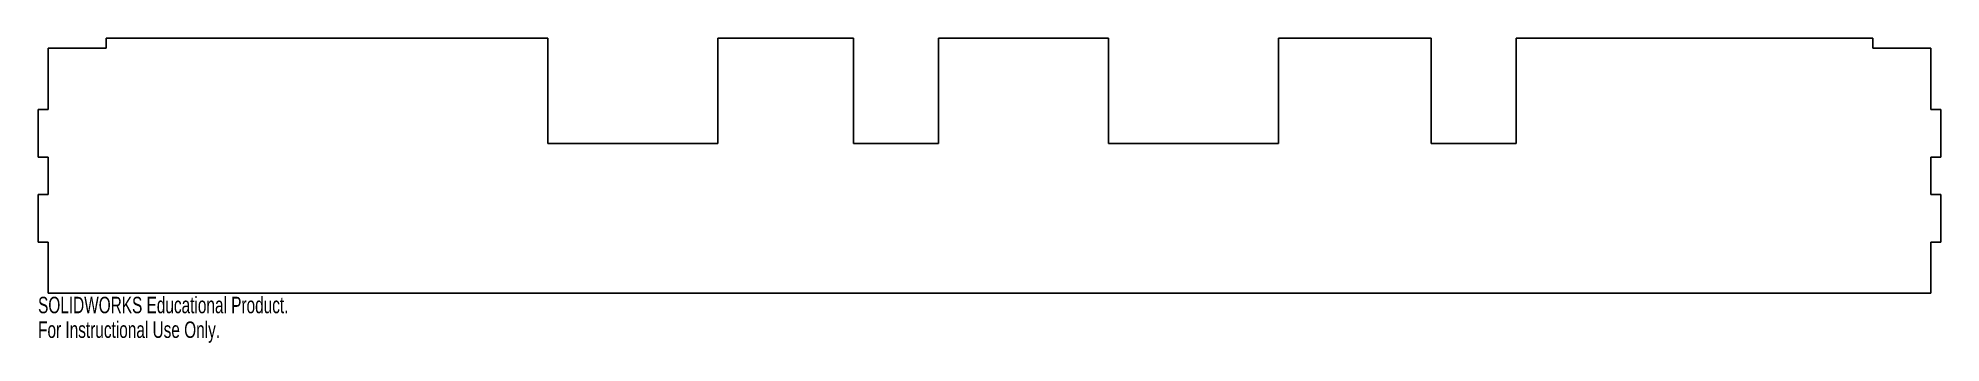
# Model space of a CAD drawing. Header units: millimetres. Extents: x -177 to 383, y -5 to 85.
import ezdxf

# ---------------------------------------------------------------- set-up
doc = ezdxf.new("R2010")
doc.units = ezdxf.units.MM
doc.styles.add('SLDTEXTSTYLE0', font='TXT', dxfattribs={"width": 0.7})

msp = doc.modelspace()

# ---------------------------------------------------------------- linework, layer by layer
at = {"color": 7, "linetype": 'Continuous', "lineweight": 25}
for p, q in [((-156.94, 84.52), (-26.94, 84.52)), ((-156.94, 84.52), (-156.94, 81.52)), ((-26.94, 53.52), (-26.94, 84.52)), ((23.06, 84.52), (63.06, 84.52)), ((23.06, 53.52), (23.06, 84.52)), ((63.06, 53.52), (63.06, 84.52)), ((88.06, 84.52), (138.06, 84.52)), ((88.06, 53.52), (88.06, 84.52)), ((138.06, 53.52), (138.06, 84.52)), ((188.06, 84.52), (233.06, 84.52)), ((188.06, 53.52), (188.06, 84.52)), ((233.06, 53.52), (233.06, 84.52)), ((258.06, 84.52), (363.06, 84.52)), ((258.06, 53.52), (258.06, 84.52)), ((363.06, 84.52), (363.06, 81.52)), ((-173.94, 81.52), (-156.94, 81.52)), ((-173.94, 63.52), (-173.94, 81.52)), ((380.06, 81.52), (363.06, 81.52)), ((380.06, 81.52), (380.06, 63.52)), ((-176.94, 63.52), (-173.94, 63.52)), ((-176.94, 63.52), (-176.94, 49.52)), ((380.06, 63.52), (383.06, 63.52)), ((383.06, 63.52), (383.06, 49.52)), ((-26.94, 53.52), (23.06, 53.52)), ((63.06, 53.52), (88.06, 53.52)), ((138.06, 53.52), (188.06, 53.52)), ((233.06, 53.52), (258.06, 53.52)), ((-176.94, 49.52), (-173.94, 49.52)), ((-173.94, 38.52), (-173.94, 49.52)), ((380.06, 49.52), (380.06, 38.52)), ((380.06, 49.52), (383.06, 49.52)), ((-176.94, 38.52), (-173.94, 38.52)), ((-176.94, 38.52), (-176.94, 24.52)), ((380.06, 38.52), (383.06, 38.52)), ((383.06, 38.52), (383.06, 24.52)), ((-176.94, 24.52), (-173.94, 24.52)), ((-173.94, 9.52), (-173.94, 24.52)), ((380.06, 9.52), (380.06, 24.52)), ((383.06, 24.52), (380.06, 24.52)), ((-173.94, 9.52), (380.06, 9.52))]:
    msp.add_line(p, q, dxfattribs=at)

# ---------------------------------------------------------------- texts
at = {"color": 7, "linetype": 'Continuous', "char_height": 4.8336, "attachment_point": 1, "style": 'SLDTEXTSTYLE0'}
for s, insert in [('SOLIDWORKS Educational Product.', (-176.94, 8.5)), ('For Instructional Use Only.', (-176.94, 1.25))]:
    msp.add_mtext(s, dxfattribs=dict(at, insert=insert))

doc.saveas('drawing.dxf')
